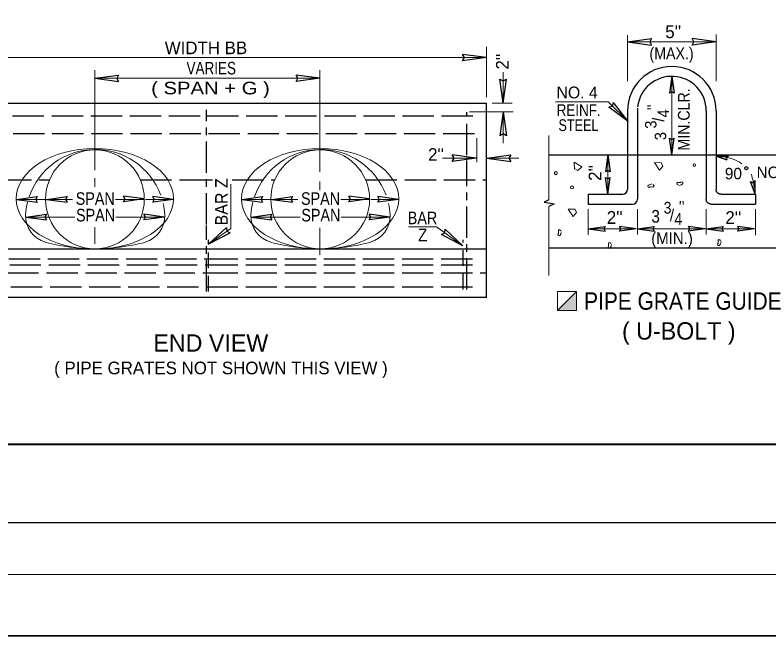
# Model space of a CAD drawing. Extents: x -483 to -38, y -358 to 186.
# Drawn here: x -312.8 to -240.5, y -358.5 to -298.9 of the extents above; entities that cross this region are included whole.
import ezdxf

# ---------------------------------------------------------------- set-up
doc = ezdxf.new("R2010")
doc.units = 0
doc.header["$LTSCALE"] = 0.5
for name, pattern in [('LONG_DASH_SHORT_DASH', [9.9, 6, -1.2, 1.5, -1.2]), ('LONG_DASHED', [7.5, 6, -1.5]), ('MEDIUM_DASHED', [4.5, 3, -1.5])]:
    doc.linetypes.add(name, pattern=pattern)
doc.layers.add('1', color=7, linetype='Continuous', lineweight=13)

msp = doc.modelspace()

# ---------------------------------------------------------------- hatches: boundary and pattern name
at = {"layer": '1'}
msp.add_hatch(color=256, dxfattribs=at).paths.add_polyline_path([(-260.7627, -327.2268), (-258.9504, -325.415), (-258.9504, -327.2268)])

# ---------------------------------------------------------------- linework, layer by layer
for p, q in [((-254.0384, -300.8041), (-254.0384, -305.2362)), ((-245.5475, -300.7482), (-245.5475, -305.2362)), ((-254.0384, -301.4627), (-245.5475, -301.4627)), ((-267.5669, -306.7724), (-267.5669, -301.9193)), ((-321.7008, -302.9709), (-267.5669, -302.9709)), ((-305.1701, -313.7678), (-305.1701, -304.1717)), ((-283.553, -313.9357), (-283.553, -304.1717)), ((-265.9859, -307.3314), (-265.9859, -304.3763)), ((-305.1701, -304.9546), (-283.553, -304.9546)), ((-249.7928, -304.7646), (-249.7928, -312.3121)), ((-265.1194, -307.3314), (-267.0396, -307.3314)), ((-265.0182, -308.1719), (-269.2103, -308.1719)), ((-265.9859, -311.1844), (-265.9859, -308.1719)), ((-268.5128, -313.0086), (-268.5128, -310.6834)), ((-261.5882, -316.6245), (-261.5882, -310.4312)), ((-255.9252, -316.0857), (-255.9252, -312.3121)), ((-271.7998, -312.6112), (-268.5605, -312.6112)), ((-267.5515, -312.6112), (-264.4798, -312.6112)), ((-305.1701, -315.364), (-305.1701, -314.5239)), ((-292.1217, -315.1071), (-292.1217, -319.353)), ((-283.553, -315.7), (-283.553, -314.86)), ((-309.9493, -316.5705), (-312.2909, -316.5705)), ((-307.2928, -316.5705), (-309.8938, -316.5705)), ((-300.4227, -316.5705), (-303.1633, -316.5705)), ((-297.6072, -316.5705), (-300.2957, -316.5705)), ((-288.3321, -316.5705), (-290.6737, -316.5705)), ((-285.6757, -316.5705), (-288.2767, -316.5705)), ((-278.8055, -316.5705), (-281.5462, -316.5705)), ((-275.9901, -316.5705), (-278.6786, -316.5705)), ((-261.5882, -323.8638), (-261.5882, -317.2635)), ((-257.812, -317.5008), (-257.812, -319.9752)), ((-253.0948, -317.5008), (-253.0948, -319.9302)), ((-246.4909, -317.5008), (-246.4909, -319.9302)), ((-241.7738, -317.5008), (-241.7738, -320.02)), ((-311.785, -318.2663), (-307.088, -318.2663)), ((-303.147, -318.2663), (-298.4604, -318.2663)), ((-290.1679, -318.2663), (-285.4708, -318.2663)), ((-281.5299, -318.2663), (-276.8433, -318.2663)), ((-305.1701, -320.8528), (-305.1701, -319.2538)), ((-292.1217, -319.353), (-294.2142, -320.8533)), ((-283.553, -321.8776), (-283.553, -319.3126)), ((-257.812, -319.3876), (-253.2177, -319.3876)), ((-246.5828, -319.3876), (-253.0948, -319.3876)), ((-241.8678, -319.3876), (-246.4909, -319.3876)), ((-476.4377, -352.5644), (-116.4357, -352.5644))]:
    msp.add_line(p, q, dxfattribs=at)
at = {"layer": '1', "lineweight": 25}
for p, q in [((-254.0384, -301.4627), (-251.7393, -301.1467)), ((-254.0384, -301.4627), (-251.7393, -301.7786)), ((-245.5475, -301.4627), (-247.8466, -301.1467)), ((-245.5475, -301.4627), (-247.8466, -301.7786)), ((-267.5669, -302.9709), (-269.866, -302.655)), ((-267.5669, -302.9709), (-269.866, -303.2868)), ((-305.1701, -304.9546), (-302.871, -304.6387)), ((-305.1701, -304.9546), (-302.871, -305.2705)), ((-283.553, -304.9546), (-285.8521, -304.6387)), ((-283.553, -304.9546), (-285.8521, -305.2705)), ((-265.9859, -307.3314), (-266.3018, -305.0323)), ((-265.9859, -307.3314), (-265.67, -305.0323)), ((-249.7938, -304.7647), (-250.0145, -306.3716)), ((-249.7938, -304.7647), (-249.5734, -306.3716)), ((-321.746, -307.3254), (-289.1887, -307.3254)), ((-296.0573, -307.3254), (-267.5715, -307.3254)), ((-267.5715, -326.0061), (-267.5715, -307.3796)), ((-253.9719, -309.0885), (-255.4015, -307.2604)), ((-253.9719, -309.0885), (-255.8416, -307.7138)), ((-254.0384, -308.0668), (-254.0384, -315.614)), ((-253.0948, -307.8223), (-253.0948, -316.5574)), ((-246.4909, -308.0668), (-246.4909, -316.5574)), ((-245.5475, -308.0668), (-245.5475, -315.614)), ((-265.9859, -308.1719), (-266.3018, -310.471)), ((-265.9859, -308.1719), (-265.67, -310.471)), ((-249.7924, -312.3118), (-250.0128, -310.7052)), ((-249.7924, -312.3118), (-249.5717, -310.7052)), ((-268.5605, -312.6112), (-270.8596, -312.2953)), ((-267.5515, -312.6112), (-265.2524, -312.2953)), ((-261.6415, -312.3121), (-236.5226, -312.3121)), ((-255.9258, -312.3123), (-256.1467, -313.9191)), ((-255.9258, -312.3123), (-255.7056, -313.9191)), ((-245.5172, -312.415), (-244.3626, -312.3921)), ((-245.5172, -312.415), (-244.5032, -312.7671)), ((-268.5605, -312.6112), (-270.8596, -312.9272)), ((-267.5515, -312.6112), (-265.2524, -312.9272)), ((-255.9247, -316.0852), (-256.145, -314.4789)), ((-255.9247, -316.0852), (-255.7042, -314.4789)), ((-241.8091, -316.0651), (-242.2502, -314.8456)), ((-241.8091, -316.0536), (-241.7957, -314.7652)), ((-257.812, -316.0857), (-254.5098, -316.0857)), ((-257.812, -316.0857), (-257.812, -317.0291)), ((-245.0757, -316.0857), (-241.7738, -316.0857)), ((-241.7738, -316.0857), (-241.7738, -317.0291)), ((-312.6578, -316.5713), (-310.6749, -316.2987)), ((-312.6578, -316.5713), (-310.6749, -316.8439)), ((-309.8038, -316.5713), (-307.8209, -316.2987)), ((-309.8038, -316.5713), (-307.8209, -316.8439)), ((-300.4245, -316.5216), (-302.4072, -316.2493)), ((-300.4245, -316.5216), (-302.4072, -316.7945)), ((-297.6245, -316.5755), (-299.6072, -316.3032)), ((-297.6245, -316.5755), (-299.6072, -316.8485)), ((-291.0407, -316.5713), (-289.0577, -316.2987)), ((-291.0407, -316.5713), (-289.0577, -316.8439)), ((-288.1867, -316.5713), (-286.2038, -316.2987)), ((-288.1867, -316.5713), (-286.2038, -316.8439)), ((-278.8074, -316.5216), (-280.7901, -316.2493)), ((-278.8074, -316.5216), (-280.7901, -316.7945)), ((-276.0073, -316.5755), (-277.99, -316.3032)), ((-276.0073, -316.5755), (-277.99, -316.8485)), ((-257.812, -317.0291), (-253.5667, -317.0291)), ((-246.0192, -317.0291), (-241.7738, -317.0291)), ((-311.7848, -318.2673), (-309.8009, -317.9948)), ((-298.4608, -318.2657), (-300.4437, -317.9929)), ((-290.1677, -318.2673), (-288.1837, -317.9948)), ((-276.8437, -318.2657), (-278.8266, -317.9929)), ((-311.7848, -318.2673), (-309.8009, -318.5401)), ((-298.4608, -318.2657), (-300.4437, -318.538)), ((-290.1677, -318.2673), (-288.1837, -318.5401)), ((-276.8437, -318.2657), (-278.8266, -318.538)), ((-294.2142, -320.8533), (-292.5299, -319.2569)), ((-269.8483, -321.0176), (-271.5326, -319.4211)), ((-257.8118, -319.3887), (-256.205, -319.1678)), ((-257.8118, -319.3887), (-256.205, -319.6091)), ((-253.2179, -319.3872), (-254.8247, -319.1662)), ((-253.2179, -319.3872), (-254.8247, -319.6078)), ((-253.0946, -319.3887), (-251.4878, -319.1678)), ((-253.0946, -319.3887), (-251.4878, -319.6091)), ((-246.5834, -319.3872), (-248.19, -319.1662)), ((-246.5834, -319.3872), (-248.19, -319.6078)), ((-246.4907, -319.3887), (-244.8839, -319.1678)), ((-246.4907, -319.3887), (-244.8839, -319.6091)), ((-241.8691, -319.3872), (-243.4752, -319.1662)), ((-241.8691, -319.3872), (-243.4752, -319.6078)), ((-294.2142, -320.8533), (-292.1617, -319.7704)), ((-269.8483, -321.0176), (-271.9008, -319.9345)), ((-321.7431, -321.3059), (-289.1857, -321.3059)), ((-294.9443, -321.3059), (-267.5686, -321.3059)), ((-261.6415, -321.2353), (-236.5226, -321.2353)), ((-321.746, -325.9527), (-289.1887, -325.9527)), ((-294.5732, -325.9527), (-267.5715, -325.9527)), ((-461.4374, -347.5641), (-116.4357, -347.5641))]:
    msp.add_line(p, q, dxfattribs=at)
at = {"layer": '1', "linetype": 'LONG_DASH_SHORT_DASH', "lineweight": 25}
for p, q in [((-294.433, -318.9766), (-294.433, -307.9665)), ((-269.4485, -325.2042), (-269.4485, -312.8404)), ((-294.433, -325.4093), (-294.433, -319.0887))]:
    msp.add_line(p, q, dxfattribs=at)
at = {"layer": '1', "linetype": 'LONG_DASHED', "lineweight": 25}
for p, q in [((-320.5416, -308.5488), (-294.3797, -308.5488)), ((-294.3797, -308.5488), (-268.5251, -308.5488)), ((-269.4485, -312.3354), (-269.4485, -308.2065)), ((-320.4887, -310.2625), (-268.5251, -310.2625)), ((-321.7431, -314.7064), (-309.5151, -314.7064)), ((-300.7887, -314.7064), (-294.433, -314.7064)), ((-294.433, -314.7064), (-293.8747, -314.7064)), ((-291.9807, -314.7064), (-287.8979, -314.7064)), ((-279.1716, -314.7064), (-267.5686, -314.7064)), ((-320.9162, -322.2724), (-294.433, -322.2724)), ((-294.433, -322.2724), (-268.438, -322.2724)), ((-320.8291, -322.8683), (-294.433, -322.8683)), ((-294.433, -322.8683), (-268.3509, -322.8683)), ((-317.2969, -323.6248), (-294.433, -323.6248)), ((-294.433, -323.6248), (-267.5715, -323.6248)), ((-320.7024, -324.9528), (-294.433, -324.9528)), ((-294.433, -324.9528), (-268.5755, -324.9528))]:
    msp.add_line(p, q, dxfattribs=at)
at = {"layer": '1', "linetype": 'MEDIUM_DASHED', "lineweight": 25}
for p, q in [((-294.2438, -325.4093), (-294.2438, -320.4529)), ((-269.8118, -325.206), (-269.8118, -320.4529))]:
    msp.add_line(p, q, dxfattribs=at)
at = {"layer": '1', "lineweight": 40}
msp.add_line((-446.4379, -340.0643), (-121.4361, -340.0643), dxfattribs=at)
at = {"layer": '1', "lineweight": 35}
msp.add_lwpolyline([(-110.7638, -87.8148), (-482.5202, -87.8148), (-482.5202, -358.4612), (-110.7638, -358.4612)], close=True, dxfattribs=at)
at = {"layer": '1', "lineweight": 25}
for points in [[(-251.7393, -301.1467), (-251.9172, -301.4659), (-251.7393, -301.7786)], [(-247.8466, -301.7786), (-247.6687, -301.4594), (-247.8466, -301.1467)], [(-269.866, -303.2868), (-269.6881, -302.9677), (-269.866, -302.655)], [(-302.871, -304.6387), (-303.0489, -304.9578), (-302.871, -305.2705)], [(-285.8521, -305.2705), (-285.6742, -304.9513), (-285.8521, -304.6387)], [(-266.3018, -305.0323), (-265.9827, -305.2102), (-265.67, -305.0323)], [(-249.5734, -306.3716), (-249.7962, -306.2476), (-250.0145, -306.3716)], [(-255.8416, -307.7138), (-255.4917, -307.6087), (-255.4015, -307.2604)], [(-265.67, -310.471), (-265.9892, -310.2931), (-266.3018, -310.471)], [(-250.0128, -310.7052), (-249.7897, -310.8293), (-249.5717, -310.7052)], [(-270.8596, -312.9272), (-270.6817, -312.608), (-270.8596, -312.2953)], [(-265.2524, -312.2953), (-265.4303, -312.6145), (-265.2524, -312.9272)], [(-244.4995, -312.7661), (-244.5938, -312.5502), (-244.3645, -312.4018)], [(-255.7056, -313.9191), (-255.9283, -313.7949), (-256.1467, -313.9191)], [(-256.145, -314.4789), (-255.9218, -314.6031), (-255.7042, -314.4789)], [(-242.2502, -314.8456), (-241.9505, -315.0039), (-241.7957, -314.7652)], [(-245.0757, -316.0857), (-245.0877, -316.0852), (-245.0991, -316.0851), (-245.1103, -316.0847), (-245.1222, -316.0832), (-245.1337, -316.0822), (-245.1452, -316.0805), (-245.1566, -316.0784), (-245.1683, -316.0765), (-245.1792, -316.074), (-245.1904, -316.0718), (-245.2017, -316.0686), (-245.2129, -316.0652), (-245.2239, -316.0619), (-245.2346, -316.0584), (-245.2456, -316.054), (-245.2564, -316.0494), (-245.2672, -316.0453), (-245.2772, -316.0405), (-245.2879, -316.0351), (-245.2983, -316.0301), (-245.3083, -316.0247), (-245.3185, -316.0182), (-245.3283, -316.0127), (-245.3379, -316.0063), (-245.3477, -315.9994), (-245.3568, -315.993), (-245.3662, -315.9857), (-245.3756, -315.9784), (-245.3839, -315.9709), (-245.3929, -315.9632), (-245.4008, -315.9555), (-245.4098, -315.9473), (-245.4175, -315.9393), (-245.4256, -315.9309), (-245.4333, -315.9222), (-245.4404, -315.913), (-245.4475, -315.9042), (-245.4547, -315.8948), (-245.4618, -315.8855), (-245.4679, -315.8761), (-245.4742, -315.8661), (-245.4808, -315.8565), (-245.4862, -315.8465), (-245.4918, -315.8367), (-245.4972, -315.8261), (-245.5023, -315.8157), (-245.5072, -315.8051), (-245.5121, -315.7944), (-245.5156, -315.7834), (-245.52, -315.773), (-245.5237, -315.7619), (-245.5272, -315.7509), (-245.5308, -315.7398), (-245.5335, -315.7286), (-245.536, -315.7175), (-245.5387, -315.7061), (-245.5408, -315.6946), (-245.5427, -315.6833), (-245.5442, -315.6715), (-245.5454, -315.6604), (-245.5467, -315.6486), (-245.5475, -315.614)], [(-310.6749, -316.2987), (-310.8278, -316.5749), (-310.6749, -316.8439)], [(-307.8209, -316.2987), (-307.9739, -316.5749), (-307.8209, -316.8439)], [(-302.4072, -316.7945), (-302.2545, -316.5191), (-302.4072, -316.2493)], [(-299.6072, -316.8485), (-299.4544, -316.573), (-299.6072, -316.3032)], [(-289.0577, -316.2987), (-289.2108, -316.5749), (-289.0577, -316.8439)], [(-286.2038, -316.2987), (-286.3567, -316.5749), (-286.2038, -316.8439)], [(-280.7901, -316.7945), (-280.6373, -316.5191), (-280.7901, -316.2493)], [(-277.99, -316.8485), (-277.8373, -316.573), (-277.99, -316.3032)], [(-261.5882, -316.6245), (-262.0528, -316.8447), (-261.0702, -316.9891), (-261.5882, -317.2635)], [(-246.0192, -317.0291), (-246.0311, -317.0289), (-246.0427, -317.0287), (-246.0537, -317.0281), (-246.0654, -317.0266), (-246.0771, -317.0258), (-246.0886, -317.0239), (-246.0998, -317.022), (-246.1117, -317.0199), (-246.1227, -317.0177), (-246.1337, -317.0152), (-246.145, -317.0118), (-246.1561, -317.0089), (-246.1671, -317.0053), (-246.1779, -317.002), (-246.189, -316.9977), (-246.1996, -316.9928), (-246.2105, -316.9885), (-246.2209, -316.9837), (-246.2311, -316.9787), (-246.2417, -316.9735), (-246.2517, -316.9681), (-246.2619, -316.9618), (-246.2719, -316.956), (-246.2813, -316.9499), (-246.2911, -316.9428), (-246.3005, -316.9362), (-246.3097, -316.9291), (-246.319, -316.922), (-246.3273, -316.9143), (-246.3361, -316.9068), (-246.3442, -316.8989), (-246.353, -316.8907), (-246.3609, -316.8828), (-246.3688, -316.8743), (-246.3767, -316.8656), (-246.3836, -316.8564), (-246.3911, -316.8477), (-246.3982, -316.8383), (-246.4052, -316.8291), (-246.4113, -316.8193), (-246.4177, -316.8098), (-246.4243, -316.7999), (-246.4297, -316.7902), (-246.4352, -316.7799), (-246.4409, -316.7695), (-246.4459, -316.7588), (-246.4505, -316.7484), (-246.4552, -316.738), (-246.459, -316.727), (-246.4634, -316.7163), (-246.4672, -316.7055), (-246.4705, -316.6945), (-246.4742, -316.6832), (-246.4767, -316.672), (-246.4792, -316.6608), (-246.4822, -316.6495), (-246.4843, -316.638), (-246.4859, -316.6268), (-246.4876, -316.6151), (-246.489, -316.6041), (-246.4898, -316.592), (-246.4909, -316.5574)], [(-309.8009, -317.9948), (-309.9547, -318.2708), (-309.8009, -318.5401)], [(-300.4437, -318.538), (-300.2908, -318.2629), (-300.4437, -317.9929)], [(-288.1837, -317.9948), (-288.3375, -318.2708), (-288.1837, -318.5401)], [(-278.8266, -318.538), (-278.6736, -318.2629), (-278.8266, -317.9929)], [(-292.5299, -319.2569), (-292.4885, -319.62), (-292.1617, -319.7704)], [(-271.9008, -319.9345), (-271.5702, -319.7788), (-271.5326, -319.4211)], [(-256.205, -319.1678), (-256.3292, -319.391), (-256.205, -319.6091)], [(-254.8247, -319.6078), (-254.7003, -319.3847), (-254.8247, -319.1662)], [(-251.4878, -319.1678), (-251.6122, -319.391), (-251.4878, -319.6091)], [(-248.19, -319.6078), (-248.0656, -319.3847), (-248.19, -319.1662)], [(-244.8839, -319.1678), (-245.0083, -319.391), (-244.8839, -319.6091)], [(-243.4752, -319.6078), (-243.3508, -319.3847), (-243.4752, -319.1662)]]:
    msp.add_lwpolyline(points, dxfattribs=at)
at = {"layer": '1'}
for points in [[(-253.9719, -309.0885), (-255.9156, -307.2017), (-260.9625, -307.2017)], [(-259.1458, -313.6659), (-259.1596, -312.9862), (-258.4381, -313.4582), (-258.8267, -313.7913), (-259.1042, -313.6519)], [(-250.7821, -313.0608), (-251.4619, -313.0478), (-250.99, -313.7692), (-250.6575, -313.3801), (-250.796, -313.1028)], [(-251.7059, -315.0942), (-251.8307, -315.1356), (-251.9417, -315.1639), (-252.0249, -315.2192), (-252.0942, -315.2882), (-252.0663, -315.399), (-251.9553, -315.4273), (-251.8722, -315.3715), (-251.7615, -315.3715), (-251.664, -315.3854), (-251.5672, -315.3715), (-251.498, -315.3025), (-251.5392, -315.205), (-251.6226, -315.1496)], [(-249.1126, -315.2348), (-248.9882, -315.1933), (-248.8769, -315.165), (-248.7933, -315.1097), (-248.7242, -315.0408), (-248.7519, -314.9296), (-248.863, -314.9018), (-248.9463, -314.9575), (-249.0569, -314.9575), (-249.1544, -314.9435), (-249.2511, -314.9575), (-249.3211, -315.0264), (-249.2792, -315.1237), (-249.1959, -315.1793)], [(-259.0675, -317.5092), (-259.7474, -317.4956), (-259.2755, -318.2171), (-258.9425, -317.8283), (-259.0815, -317.5508)], [(-275.0579, -319.2116), (-272.3668, -319.2116), (-269.8483, -321.0176)], [(-260.3891, -319.682), (-260.4307, -319.8068), (-260.4585, -319.9177), (-260.5141, -320.0012), (-260.5839, -320.0706), (-260.6943, -320.0427), (-260.7222, -319.9318), (-260.667, -319.8485), (-260.667, -319.7377), (-260.681, -319.6402), (-260.667, -319.5433), (-260.5977, -319.4743), (-260.5006, -319.5157), (-260.4445, -319.5985)], [(-245.0666, -320.625), (-245.1081, -320.7498), (-245.136, -320.8607), (-245.1914, -320.9444), (-245.2612, -321.0138), (-245.3717, -320.9859), (-245.3996, -320.875), (-245.3443, -320.7915), (-245.3443, -320.6807), (-245.3583, -320.5832), (-245.3443, -320.4862), (-245.275, -320.4175), (-245.1779, -320.459), (-245.1218, -320.5417)], [(-255.58, -320.9058), (-255.6217, -321.0307), (-255.6493, -321.1415), (-255.7047, -321.2251), (-255.7746, -321.2944), (-255.885, -321.2665), (-255.9129, -321.1557), (-255.8579, -321.0723), (-255.8579, -320.9615), (-255.8717, -320.864), (-255.8579, -320.7671), (-255.7885, -320.6982), (-255.6914, -320.7396), (-255.6352, -320.8223)]]:
    msp.add_lwpolyline(points, dxfattribs=at)
at = {"layer": '1', "linetype": 'LONG_DASHED'}
msp.add_lwpolyline([(-260.7627, -327.2268), (-258.9504, -325.415), (-258.9504, -327.2268)], close=True, dxfattribs=at)
at = {"layer": '1'}
msp.add_lwpolyline([(-260.7627, -327.2268), (-258.9504, -327.2268), (-258.9504, -325.415), (-260.7627, -325.415)], close=True, dxfattribs=at)
for centre, radius in [((-305.1519, -316.564), 4.7421), ((-283.5348, -316.564), 4.7421), ((-247.6351, -313.2868), 0.1212), ((-260.9269, -314.0573), 0.1453), ((-259.3688, -315.4298), 0.1453)]:
    msp.add_circle(centre, radius, dxfattribs=at)
at = {"layer": '1', "lineweight": 25}
msp.add_circle((-242.6436, -313.581), 0.1506, dxfattribs=at)
for centre, radius, start, end in [((-249.793, -308.0667), 4.2454, 0, 179.99996), ((-249.793, -308.0667), 3.302, 0, 173.49737), ((-249.793, -308.0667), 3.302, 176.98907, 179.99996), ((-254.5101, -315.6141), 0.4717, 270, 359.99998), ((-253.5667, -316.5575), 0.4717, 270, 359.99998)]:
    msp.add_arc(centre, radius, start, end, dxfattribs=at)
at = {"layer": '1'}
for centre, radius, start, end in [((-245.2274, -316.2026), 3.7233, 54.50185, 90), ((-245.6238, -315.6177), 3.7233, 1.77147, 22.9321), ((-309.1201, -318.12), 2.6854, 179.17254, 253.13389), ((-301.1189, -318.1199), 2.6854, 286.86611, 0.85215), ((-287.5029, -318.12), 2.6854, 179.17254, 253.13389), ((-279.5017, -318.1199), 2.6854, 286.86611, 0.85215), ((-305.1197, -302.4393), 18.8666, 255.4194, 284.58189), ((-283.5025, -302.4393), 18.8666, 255.4194, 284.58189)]:
    msp.add_arc(centre, radius, start, end, dxfattribs=at)
for centre in [(-305.1523, -316.5133), (-283.5352, -316.5133)]:
    msp.add_ellipse(centre, major_axis=(7.5456, 0), ratio=0.640369, dxfattribs=at)
for centre, start_param, end_param in [((-305.1195, -318.4774), 0.3536846, 2.8142971), ((-283.5023, -318.4774), 0.3536846, 2.8142971), ((-305.1195, -318.4774), 2.8940951, 3.0764327), ((-305.1195, -318.4774), 0.0653141, 0.2271113), ((-283.5023, -318.4774), 2.8940951, 3.0764327), ((-283.5023, -318.4774), 0.0653141, 0.2271113)]:
    msp.add_ellipse(centre, major_axis=(6.6984, 0), ratio=0.999132, start_param=start_param, end_param=end_param, dxfattribs=at)

# ---------------------------------------------------------------- texts
for s, height, p in [("5''", 1.219, (-250.4301, -301.1017)), ('WIDTH BB', 1.21, (-298.4471, -302.6398)), ('NO. 4', 1.132, (-260.8581, -306.8803)), ("2''", 1.21, (-273.18, -312.8712)), ('90', 1.101, (-244.7056, -314.6468)), ('NOM.', 1.101, (-241.662, -314.531)), ("''", 1.101, (-249.1284, -317.832)), ('/', 1.132, (-249.9893, -318.661)), ("2''", 1.219, (-256.04, -318.9192)), ("2''", 1.219, (-244.6618, -318.9251)), ('( U-BOLT )', 1.667, (-254.5751, -330.0274)), ('END VIEW', 1.667, (-299.5408, -331.1867)), ('( PIPE GRATES NOT SHOWN THIS VIEW )', 1.21, (-309.06, -333.3529))]:
    msp.add_text(s, height=height, dxfattribs=at).set_placement(p)
for s, height, width, p in [('(MAX.)', 1.132, 0.9, (-251.9394, -303.1217)), ('VARIES', 1.21, 0.8, (-296.3594, -304.5858)), ('( SPAN + G )', 1.21, 1.2, (-299.7505, -306.4931)), ('REINF.', 1.132, 0.85, (-260.8404, -308.5768)), ('STEEL', 1.132, 0.8, (-260.6699, -310.0169)), ('SPAN', 1.21, 0.85, (-306.9911, -317.101)), ('SPAN', 1.21, 0.85, (-285.3739, -317.101)), ('3', 1.132, 0.9, (-250.584, -317.9445)), ('SPAN', 1.21, 0.85, (-306.9597, -318.6876)), ('SPAN', 1.21, 0.85, (-285.3425, -318.6876)), ('BAR', 1.21, 0.85, (-275.1304, -318.9562)), ('3', 1.219, 0.9, (-251.7555, -318.8069)), ('4', 1.132, 0.9, (-249.5506, -319.0213)), ('Z', 1.21, 0.9, (-274.1457, -320.5979)), ('(MIN.)', 1.132, 0.95, (-251.7707, -320.8682)), ('PIPE GRATE GUIDE', 1.667, 0.9, (-258.2118, -327.1608))]:
    msp.add_text(s, height=height, dxfattribs=dict(at, width=width)).set_placement(p)
for s, height, rotation, p in [("2''", 1.21, 90, (-265.4556, -304.1151)), ("''", 1.101, 90, (-251.0444, -308.0227)), ('/', 1.101, 91.555, (-250.5158, -309.1156)), ("2''", 1.219, 90, (-256.5554, -314.7998))]:
    msp.add_text(s, height=height, rotation=rotation, dxfattribs=at).set_placement(p)
for s, height, rotation, width, p in [('MIN.CLR.', 1.132, 90, 0.9, (-248.0781, -311.8903)), ('4', 1.101, 91.555, 0.95, (-250.0537, -308.7016)), ('3', 1.101, 91.555, 0.95, (-251.2558, -309.7725)), ('3', 1.101, 91.555, 0.95, (-250.3222, -310.8777)), ('BAR Z', 1.21, 90, 0.95, (-292.4033, -319.0734))]:
    msp.add_text(s, height=height, rotation=rotation, dxfattribs=dict(at, width=width)).set_placement(p)

doc.saveas('drawing.dxf')
